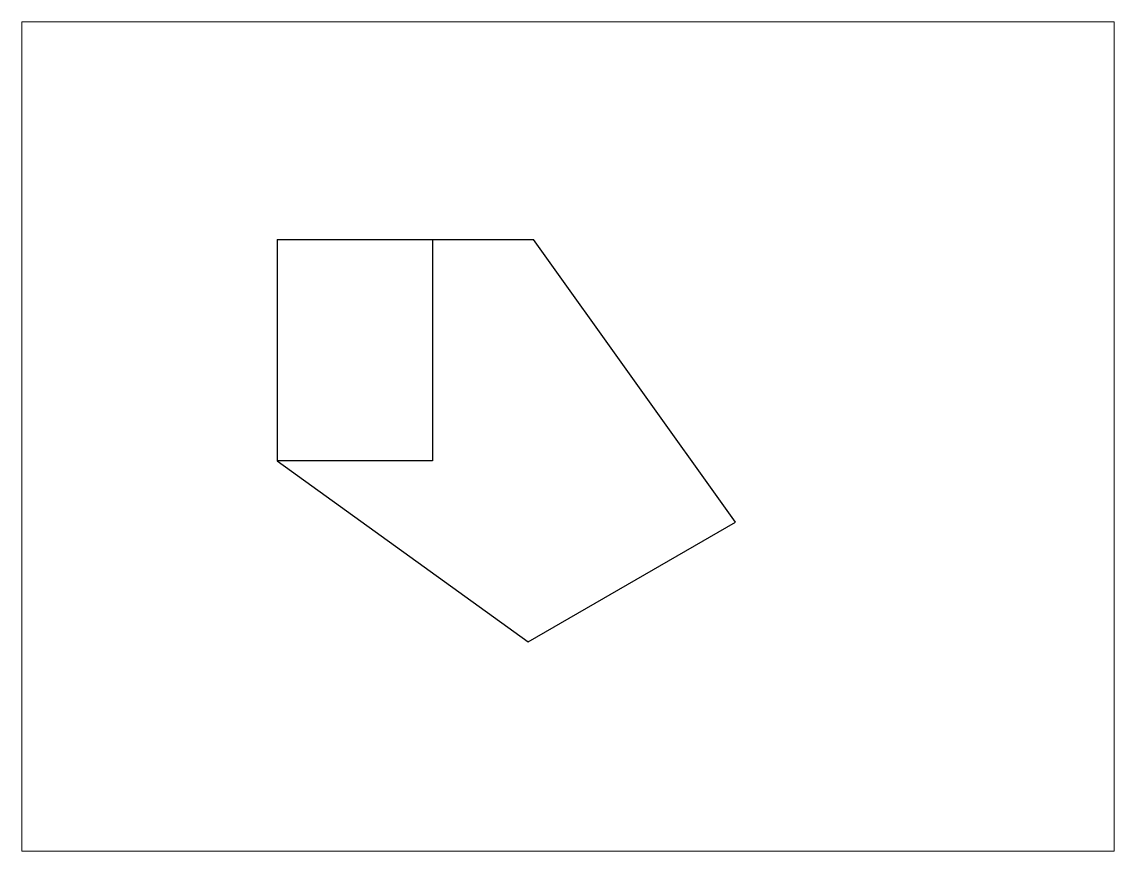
# Paper-space layout 'Layout1' of a CAD drawing. Header units: millimetres. Extents: x 26 to 231, y 20 to 176.
# The model-space entities are those that its viewports show. They can reach past a viewport. Long polylines and large blocks are cut down to what shows.
import ezdxf

# ---------------------------------------------------------------- set-up
doc = ezdxf.new("R2010")
doc.units = ezdxf.units.MM

msp = doc.modelspace()

# ---------------------------------------------------------------- linework, layer by layer
for p, q in [((3206.84, 1992.45), (3253.16, 1992.43)), ((3206.84, 1992.45), (3206.84, 1952.45)), ((3234.88, 1992.45), (3234.88, 1952.45)), ((3289.67, 1941.39), (3253.16, 1992.43)), ((3206.84, 1952.45), (3252.21, 1919.76)), ((3234.88, 1952.45), (3206.84, 1952.45)), ((3252.21, 1919.76), (3289.67, 1941.39))]:
    msp.add_line(p, q)

psp = doc.layouts.get("Layout1")

# ---------------------------------------------------------------- viewports
at = {"layer": '0'}
psp.add_viewport(center=(128.5, 97.5), size=(205.6, 156), view_center_point=(3259.4, 1956.84), view_height=149.8493, dxfattribs=at)

doc.saveas('drawing.dxf')
